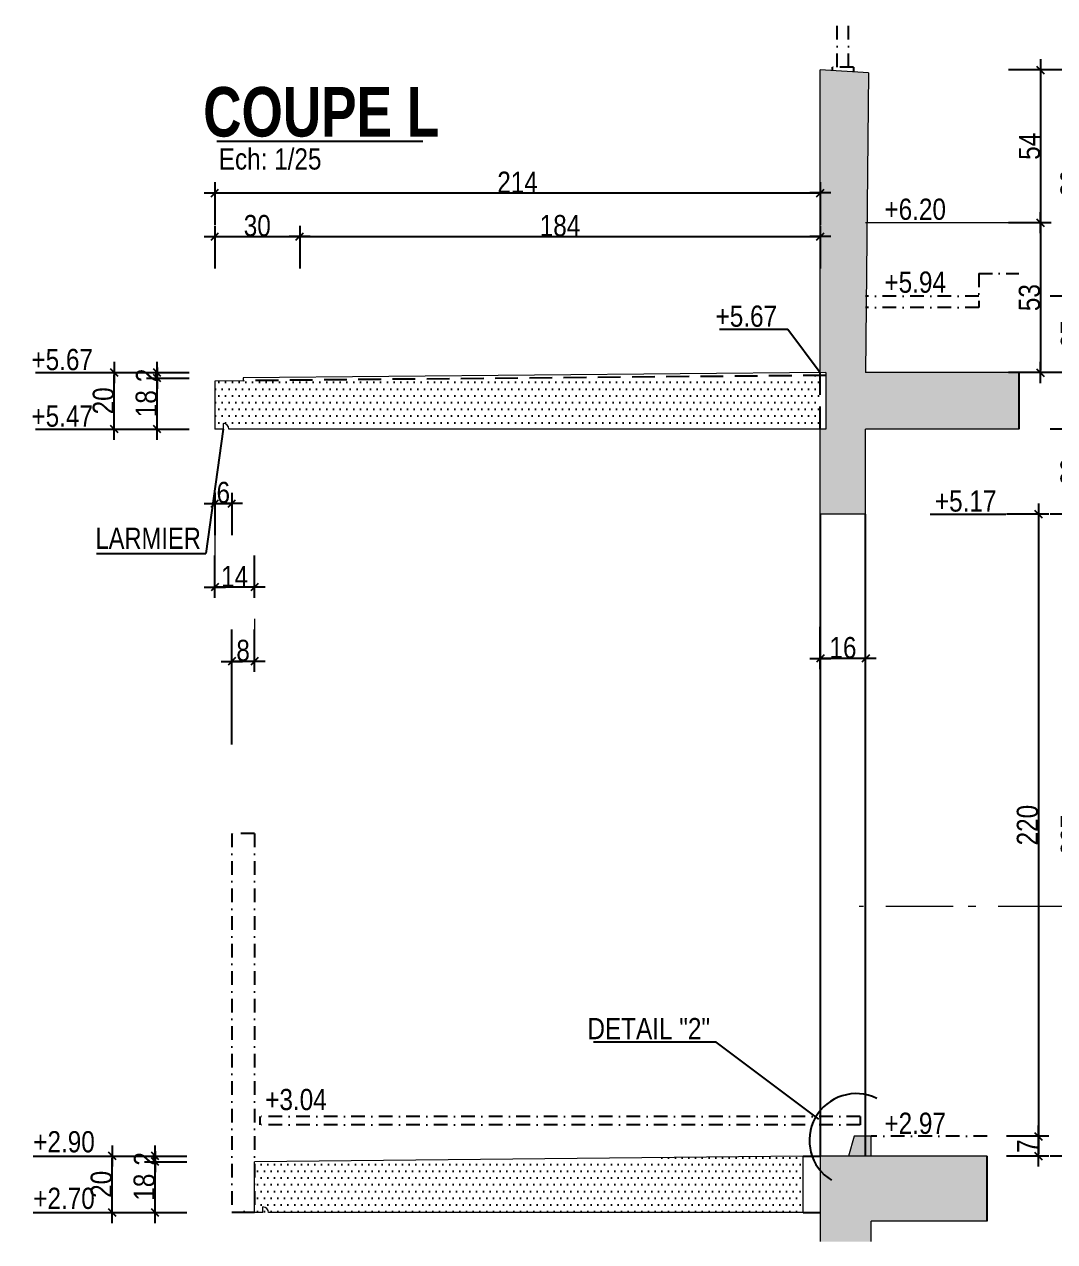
# Model space of a CAD drawing. Header units: centimetres. Extents: x -31 to 9059, y 2319 to 6519.
# Drawn here: x 2608 to 3336, y 4664 to 5525 of the extents above; entities that cross this region are included whole.
import ezdxf
from ezdxf.enums import TextEntityAlignment as Align

# ---------------------------------------------------------------- set-up
doc = ezdxf.new("R2010")
doc.units = ezdxf.units.CM
doc.header["$LTSCALE"] = 12.7
doc.header["$PDMODE"] = 1
doc.header["$PDSIZE"] = -2
for name, pattern in [('CACHEX2', [19.05, 12.7, -6.35]), ('Style de ligne -6', [2.08328, 1.25, -0.41656, 0.13886, -0.27786]), ('TIRETPTX2', [50.8, 25.4, -12.7, 0, -12.7])]:
    doc.linetypes.add(name, pattern=pattern)
for name, color, linetype in [('01_cote_gen', 4, 'Continuous'), ('01_linteaux', 2, 'Continuous'), ('01_murs_sup', 2, 'CACHEX2'), ('01_poch_BN', 9, 'Continuous'), ('01_texte', 230, 'Continuous'), ('AA_COTES', 2, 'Continuous')]:
    doc.layers.add(name, color=color, linetype=linetype)
doc.layers.add('01_murs_coup', color=5, linetype='Continuous', lineweight=60)
doc.layers.add('B Général', color=7, linetype='Continuous', lineweight=5)
doc.styles.add('ARIAL NA', font='ARIALN.TTF')
doc.styles.add('impact', font='impact.ttf')
doc.styles.add('MATTE_TXT', font='arial.ttf')
doc.styles.add('STYLE2', font='ARIALN.TTF')
doc.dimstyles.new('JB25', dxfattribs={"dimscale": 0.1, "dimtxt": 150, "dimasz": 15, "dimexe": 0.1, "dimexo": 0.1, "dimgap": 0.09, "dimtad": 1, "dimdec": 1, "dimlfac": 0.5, "dimdsep": 46, "dimtxsty": 'STYLE2', "dimblk1": 'BOND_G', "dimblk2": 'BOND_D', "dimsah": 1, "dimcen": 1.5, "dimdle": 0.01, "dimse1": 1, "dimse2": 1, "dimclrd": 4, "dimclre": 2, "dimclrt": 6, "dimazin": 2, "dimtfac": 2.333333, "dimtdec": 1, "dimtix": 1, "dimtmove": 2, "dimatfit": 3, "dimldrblk": 'BOND_G', "dimfxl": 1, "dimtolj": 1, "dimtzin": 0, "dimarcsym": 0})

# ---------------------------------------------------------------- blocks, each defined once
blk = doc.blocks.new('BOND_G')
at = {"layer": 'AA_COTES', "color": 0}
for p, q in [((0, -5), (0, 15)), ((5, 0), (-5, 0)), ((1.77, 1.77), (-1.77, -1.77))]:
    blk.add_line(p, q, dxfattribs=at)
blk = doc.blocks.new('BOND_D')
at = {"layer": 'AA_COTES', "color": 0}
for p, q in [((5, 0), (-5, 0)), ((-1.77, -1.77), (1.77, 1.77)), ((0, 5), (0, -15))]:
    blk.add_line(p, q, dxfattribs=at)
blk = doc.blocks.new('*D1643')
at = {"layer": '01_cote_gen', "color": 4, "lineweight": -2, "transparency": 16777216}
blk.add_line((3385.19, 5240.46), (3385.19, 5277.46), dxfattribs=at)
at = {"layer": 'Defpoints', "color": 0, "transparency": 16777216}
for p in [(3315.18, 5278.96), (3385.19, 5278.96), (3315.18, 5238.96)]:
    blk.add_point(p, dxfattribs=at)
at = {"layer": '01_cote_gen', "color": 4, "lineweight": -2, "transparency": 16777216, "xscale": 1.5, "yscale": 1.5, "zscale": 1.5}
for name, p, rotation in [('BOND_D', (3385.19, 5278.96), 90), ('BOND_G', (3385.19, 5238.96), 270)]:
    blk.add_blockref(name, p, dxfattribs=dict(at, rotation=rotation))
at = {"layer": '01_cote_gen', "color": 6, "transparency": 16777216, "insert": (3377.52, 5258.96), "char_height": 15, "attachment_point": 5, "rotation": 90, "style": 'STYLE2'}
blk.add_mtext('\\A1;20', dxfattribs=at)
blk = doc.blocks.new('*D1652')
at = {"layer": '01_cote_gen', "color": 4, "lineweight": -2, "transparency": 16777216}
blk.add_line((3201.19, 5076.73), (3172.19, 5076.73), dxfattribs=at)
at = {"layer": 'Defpoints', "color": 0, "transparency": 16777216}
for p in [(3170.69, 5076.73), (3170.69, 5065.32), (3202.69, 5065.32)]:
    blk.add_point(p, dxfattribs=at)
at = {"layer": '01_cote_gen', "color": 4, "lineweight": -2, "transparency": 16777216, "xscale": 1.5, "yscale": 1.5, "zscale": 1.5, "rotation": 180}
blk.add_blockref('BOND_D', (3170.69, 5076.73), dxfattribs=at)
at = {"layer": '01_cote_gen', "color": 4, "lineweight": -2, "transparency": 16777216, "xscale": 1.5, "yscale": 1.5, "zscale": 1.5}
blk.add_blockref('BOND_G', (3202.69, 5076.73), dxfattribs=at)
at = {"layer": '01_cote_gen', "color": 6, "transparency": 16777216, "insert": (3186.69, 5084.39), "char_height": 15, "attachment_point": 5, "style": 'STYLE2'}
blk.add_mtext('\\A1;16', dxfattribs=at)
blk = doc.blocks.new('*D1653')
at = {"layer": '01_cote_gen', "color": 4, "lineweight": -2, "ltscale": 0.1, "transparency": 16777216}
blk.add_line((2769.19, 5074.74), (2756.19, 5074.74), dxfattribs=at)
at = {"layer": 'Defpoints', "color": 0, "ltscale": 0.1, "transparency": 16777216}
for p in [(2754.69, 5074.74), (2754.69, 5016.04), (2770.69, 4720.96)]:
    blk.add_point(p, dxfattribs=at)
at = {"layer": '01_cote_gen', "color": 4, "lineweight": -2, "ltscale": 0.1, "transparency": 16777216, "xscale": 1.5, "yscale": 1.5, "zscale": 1.5, "rotation": 180}
blk.add_blockref('BOND_D', (2754.69, 5074.74), dxfattribs=at)
at = {"layer": '01_cote_gen', "color": 4, "lineweight": -2, "ltscale": 0.1, "transparency": 16777216, "xscale": 1.5, "yscale": 1.5, "zscale": 1.5}
blk.add_blockref('BOND_G', (2770.69, 5074.74), dxfattribs=at)
at = {"layer": '01_cote_gen', "color": 6, "ltscale": 0.1, "transparency": 16777216, "insert": (2762.69, 5082.41), "char_height": 15, "attachment_point": 5, "style": 'STYLE2'}
blk.add_mtext('\\A1;8', dxfattribs=at)
blk = doc.blocks.new('*D1644')
at = {"layer": '01_cote_gen', "color": 4, "lineweight": -2, "ltscale": 0.1, "transparency": 16777216}
blk.add_line((2744.19, 5186.41), (2753.19, 5186.41), dxfattribs=at)
at = {"layer": 'Defpoints', "color": 0, "ltscale": 0.1, "transparency": 16777216}
for p in [(2742.69, 5330.46), (2754.69, 5186.41), (2754.69, 5185.13)]:
    blk.add_point(p, dxfattribs=at)
at = {"layer": '01_cote_gen', "color": 4, "lineweight": -2, "ltscale": 0.1, "transparency": 16777216, "xscale": 1.5, "yscale": 1.5, "zscale": 1.5, "rotation": 180}
blk.add_blockref('BOND_G', (2742.69, 5186.41), dxfattribs=at)
at = {"layer": '01_cote_gen', "color": 4, "lineweight": -2, "ltscale": 0.1, "transparency": 16777216, "xscale": 1.5, "yscale": 1.5, "zscale": 1.5}
blk.add_blockref('BOND_D', (2754.69, 5186.41), dxfattribs=at)
at = {"layer": '01_cote_gen', "color": 6, "ltscale": 0.1, "transparency": 16777216, "insert": (2748.69, 5194.08), "char_height": 15, "attachment_point": 5, "style": 'STYLE2'}
blk.add_mtext('\\A1;6', dxfattribs=at)
blk = doc.blocks.new('*D1645')
at = {"layer": '01_cote_gen', "color": 4, "lineweight": -2, "ltscale": 0.1, "transparency": 16777216}
blk.add_line((2769.19, 5127.22), (2744.19, 5127.22), dxfattribs=at)
at = {"layer": 'Defpoints', "color": 0, "ltscale": 0.1, "transparency": 16777216}
for p in [(2742.69, 5164.99), (2742.69, 5127.22), (2770.69, 5082.24)]:
    blk.add_point(p, dxfattribs=at)
at = {"layer": '01_cote_gen', "color": 4, "lineweight": -2, "ltscale": 0.1, "transparency": 16777216, "xscale": 1.5, "yscale": 1.5, "zscale": 1.5, "rotation": 180}
blk.add_blockref('BOND_D', (2742.69, 5127.22), dxfattribs=at)
at = {"layer": '01_cote_gen', "color": 4, "lineweight": -2, "ltscale": 0.1, "transparency": 16777216, "xscale": 1.5, "yscale": 1.5, "zscale": 1.5}
blk.add_blockref('BOND_G', (2770.69, 5127.22), dxfattribs=at)
at = {"layer": '01_cote_gen', "color": 6, "ltscale": 0.1, "transparency": 16777216, "insert": (2756.69, 5134.76), "char_height": 15, "attachment_point": 5, "style": 'STYLE2'}
blk.add_mtext('\\A1;14', dxfattribs=at)
blk = doc.blocks.new('*D1646')
at = {"layer": '01_cote_gen', "color": 4, "lineweight": -2, "transparency": 16777216}
blk.add_line((2744.19, 5406), (3169.19, 5406), dxfattribs=at)
at = {"layer": 'Defpoints', "color": 0, "transparency": 16777216}
for p in [(3170.69, 5419.5), (2742.69, 5413.5), (3170.69, 5406)]:
    blk.add_point(p, dxfattribs=at)
at = {"layer": '01_cote_gen', "color": 4, "lineweight": -2, "transparency": 16777216, "xscale": 1.5, "yscale": 1.5, "zscale": 1.5, "rotation": 180}
blk.add_blockref('BOND_G', (2742.69, 5406), dxfattribs=at)
at = {"layer": '01_cote_gen', "color": 4, "lineweight": -2, "transparency": 16777216, "xscale": 1.5, "yscale": 1.5, "zscale": 1.5}
blk.add_blockref('BOND_D', (3170.69, 5406), dxfattribs=at)
at = {"layer": '01_cote_gen', "color": 6, "transparency": 16777216, "insert": (2956.69, 5413.54), "char_height": 15, "attachment_point": 5, "style": 'STYLE2'}
blk.add_mtext('\\A1;214', dxfattribs=at)
blk = doc.blocks.new('*D1654')
at = {"layer": '01_cote_gen', "color": 4, "lineweight": -2, "transparency": 16777216}
blk.add_line((2744.19, 5375.13), (2801.19, 5375.13), dxfattribs=at)
at = {"layer": 'Defpoints', "color": 0, "transparency": 16777216}
for p in [(2742.69, 5383.5), (2802.69, 5375.13), (2802.69, 5275.55)]:
    blk.add_point(p, dxfattribs=at)
at = {"layer": '01_cote_gen', "color": 4, "lineweight": -2, "transparency": 16777216, "xscale": 1.5, "yscale": 1.5, "zscale": 1.5, "rotation": 180}
blk.add_blockref('BOND_G', (2742.69, 5375.13), dxfattribs=at)
at = {"layer": '01_cote_gen', "color": 4, "lineweight": -2, "transparency": 16777216, "xscale": 1.5, "yscale": 1.5, "zscale": 1.5}
blk.add_blockref('BOND_D', (2802.69, 5375.13), dxfattribs=at)
at = {"layer": '01_cote_gen', "color": 6, "transparency": 16777216, "insert": (2772.69, 5382.8), "char_height": 15, "attachment_point": 5, "style": 'STYLE2'}
blk.add_mtext('\\A1;30', dxfattribs=at)
blk = doc.blocks.new('*D1655')
at = {"layer": '01_cote_gen', "color": 4, "lineweight": -2, "transparency": 16777216}
blk.add_line((2804.19, 5375.13), (3169.19, 5375.13), dxfattribs=at)
at = {"layer": 'Defpoints', "color": 0, "transparency": 16777216}
for p in [(3170.69, 5375.13), (2802.69, 5367.63), (3170.69, 5367.63)]:
    blk.add_point(p, dxfattribs=at)
at = {"layer": '01_cote_gen', "color": 4, "lineweight": -2, "transparency": 16777216, "xscale": 1.5, "yscale": 1.5, "zscale": 1.5, "rotation": 180}
blk.add_blockref('BOND_G', (2802.69, 5375.13), dxfattribs=at)
at = {"layer": '01_cote_gen', "color": 4, "lineweight": -2, "transparency": 16777216, "xscale": 1.5, "yscale": 1.5, "zscale": 1.5}
blk.add_blockref('BOND_D', (3170.69, 5375.13), dxfattribs=at)
at = {"layer": '01_cote_gen', "color": 6, "transparency": 16777216, "insert": (2986.69, 5382.8), "char_height": 15, "attachment_point": 5, "style": 'STYLE2'}
blk.add_mtext('\\A1;184', dxfattribs=at)
blk = doc.blocks.new('*D1656')
at = {"layer": '01_cote_gen', "color": 4, "lineweight": -2, "transparency": 16777216}
blk.add_line((2671.64, 5240.46), (2671.64, 5277.46), dxfattribs=at)
at = {"layer": 'Defpoints', "color": 0, "transparency": 16777216}
for p in [(2664.12, 5278.96), (2671.64, 5278.96), (2664.12, 5238.96)]:
    blk.add_point(p, dxfattribs=at)
at = {"layer": '01_cote_gen', "color": 4, "lineweight": -2, "transparency": 16777216, "xscale": 1.5, "yscale": 1.5, "zscale": 1.5}
for name, p, rotation in [('BOND_D', (2671.64, 5278.96), 90), ('BOND_G', (2671.64, 5238.96), 270)]:
    blk.add_blockref(name, p, dxfattribs=dict(at, rotation=rotation))
at = {"layer": '01_cote_gen', "color": 6, "transparency": 16777216, "insert": (2663.97, 5258.96), "char_height": 15, "attachment_point": 5, "rotation": 90, "style": 'STYLE2'}
blk.add_mtext('\\A1;20', dxfattribs=at)
blk = doc.blocks.new('*D1657')
at = {"layer": '01_cote_gen', "color": 4, "lineweight": -2, "transparency": 16777216}
blk.add_line((2701.96, 5240.46), (2701.96, 5273.46), dxfattribs=at)
at = {"layer": 'Defpoints', "color": 0, "transparency": 16777216}
for p in [(2701.96, 5274.96), (2752.69, 5274.96), (2757.79, 5238.96)]:
    blk.add_point(p, dxfattribs=at)
at = {"layer": '01_cote_gen', "color": 4, "lineweight": -2, "transparency": 16777216, "xscale": 1.5, "yscale": 1.5, "zscale": 1.5}
for name, p, rotation in [('BOND_D', (2701.96, 5274.96), 90), ('BOND_G', (2701.96, 5238.96), 270)]:
    blk.add_blockref(name, p, dxfattribs=dict(at, rotation=rotation))
at = {"layer": '01_cote_gen', "color": 6, "transparency": 16777216, "insert": (2694.29, 5256.96), "char_height": 15, "attachment_point": 5, "rotation": 90, "style": 'STYLE2'}
blk.add_mtext('\\A1;18', dxfattribs=at)
blk = doc.blocks.new('*D1647')
at = {"layer": '01_cote_gen', "color": 4, "lineweight": -2, "transparency": 16777216}
for p, q in [((2701.96, 5280.46), (2701.96, 5281.96)), ((2701.96, 5278.96), (2701.96, 5274.96)), ((2701.96, 5273.46), (2701.96, 5271.96))]:
    blk.add_line(p, q, dxfattribs=at)
at = {"layer": 'Defpoints', "color": 0, "transparency": 16777216}
for p in [(2694.14, 5278.96), (2694.14, 5274.96), (2701.96, 5274.96)]:
    blk.add_point(p, dxfattribs=at)
at = {"layer": '01_cote_gen', "color": 4, "lineweight": -2, "transparency": 16777216, "xscale": 1.5, "yscale": 1.5, "zscale": 1.5}
for name, p, rotation in [('BOND_G', (2701.96, 5278.96), 270), ('BOND_D', (2701.96, 5274.96), 90)]:
    blk.add_blockref(name, p, dxfattribs=dict(at, rotation=rotation))
at = {"layer": '01_cote_gen', "color": 6, "transparency": 16777216, "insert": (2694.42, 5276.96), "char_height": 15, "attachment_point": 5, "rotation": 90, "style": 'STYLE2'}
blk.add_mtext('\\A1;2', dxfattribs=at)
blk = doc.blocks.new('*D1648')
at = {"layer": '01_cote_gen', "color": 4, "lineweight": -2, "transparency": 16777216}
blk.add_line((2670.18, 4686.46), (2670.18, 4723.46), dxfattribs=at)
at = {"layer": 'Defpoints', "color": 0, "transparency": 16777216}
for p in [(2662.66, 4724.96), (2670.18, 4724.96), (2662.66, 4684.96)]:
    blk.add_point(p, dxfattribs=at)
at = {"layer": '01_cote_gen', "color": 4, "lineweight": -2, "transparency": 16777216, "xscale": 1.5, "yscale": 1.5, "zscale": 1.5}
for name, p, rotation in [('BOND_D', (2670.18, 4724.96), 90), ('BOND_G', (2670.18, 4684.96), 270)]:
    blk.add_blockref(name, p, dxfattribs=dict(at, rotation=rotation))
at = {"layer": '01_cote_gen', "color": 6, "transparency": 16777216, "insert": (2662.52, 4704.96), "char_height": 15, "attachment_point": 5, "rotation": 90, "style": 'STYLE2'}
blk.add_mtext('\\A1;20', dxfattribs=at)
blk = doc.blocks.new('*D1649')
at = {"layer": '01_cote_gen', "color": 4, "lineweight": -2, "transparency": 16777216}
blk.add_line((2700.5, 4686.46), (2700.5, 4719.46), dxfattribs=at)
at = {"layer": 'Defpoints', "color": 0, "transparency": 16777216}
for p in [(2700.5, 4720.96), (2751.23, 4720.96), (2756.34, 4684.96)]:
    blk.add_point(p, dxfattribs=at)
at = {"layer": '01_cote_gen', "color": 4, "lineweight": -2, "transparency": 16777216, "xscale": 1.5, "yscale": 1.5, "zscale": 1.5}
for name, p, rotation in [('BOND_D', (2700.5, 4720.96), 90), ('BOND_G', (2700.5, 4684.96), 270)]:
    blk.add_blockref(name, p, dxfattribs=dict(at, rotation=rotation))
at = {"layer": '01_cote_gen', "color": 6, "transparency": 16777216, "insert": (2692.84, 4702.96), "char_height": 15, "attachment_point": 5, "rotation": 90, "style": 'STYLE2'}
blk.add_mtext('\\A1;18', dxfattribs=at)
blk = doc.blocks.new('*D1650')
at = {"layer": '01_cote_gen', "color": 4, "lineweight": -2, "transparency": 16777216}
for p, q in [((2700.5, 4726.46), (2700.5, 4727.96)), ((2700.5, 4724.96), (2700.5, 4720.96)), ((2700.5, 4719.46), (2700.5, 4717.96))]:
    blk.add_line(p, q, dxfattribs=at)
at = {"layer": 'Defpoints', "color": 0, "transparency": 16777216}
for p in [(2692.68, 4724.96), (2692.68, 4720.96), (2700.5, 4720.96)]:
    blk.add_point(p, dxfattribs=at)
at = {"layer": '01_cote_gen', "color": 4, "lineweight": -2, "transparency": 16777216, "xscale": 1.5, "yscale": 1.5, "zscale": 1.5}
for name, p, rotation in [('BOND_G', (2700.5, 4724.96), 270), ('BOND_D', (2700.5, 4720.96), 90)]:
    blk.add_blockref(name, p, dxfattribs=dict(at, rotation=rotation))
at = {"layer": '01_cote_gen', "color": 6, "transparency": 16777216, "insert": (2692.96, 4722.96), "char_height": 15, "attachment_point": 5, "rotation": 90, "style": 'STYLE2'}
blk.add_mtext('\\A1;2', dxfattribs=at)
blk = doc.blocks.new('*D1659')
at = {"layer": '01_cote_gen', "color": 4, "lineweight": -2, "transparency": 16777216}
blk.add_line((3355.71, 5491.46), (3355.71, 5334.46), dxfattribs=at)
at = {"layer": 'Defpoints', "color": 0, "transparency": 16777216}
for p in [(3170.69, 5492.96), (3203.2, 5332.96), (3355.71, 5332.96)]:
    blk.add_point(p, dxfattribs=at)
at = {"layer": '01_cote_gen', "color": 4, "lineweight": -2, "transparency": 16777216, "xscale": 1.5, "yscale": 1.5, "zscale": 1.5}
for name, p, rotation in [('BOND_G', (3355.71, 5492.96), 90), ('BOND_D', (3355.71, 5332.96), 270)]:
    blk.add_blockref(name, p, dxfattribs=dict(at, rotation=rotation))
at = {"layer": '01_cote_gen', "color": 6, "transparency": 16777216, "insert": (3348.04, 5412.96), "char_height": 15, "attachment_point": 5, "rotation": 90, "style": 'STYLE2'}
blk.add_mtext('\\A1;80', dxfattribs=at)
blk = doc.blocks.new('*D1660')
at = {"layer": '01_cote_gen', "color": 4, "lineweight": -2, "transparency": 16777216}
blk.add_line((3355.71, 5331.46), (3355.71, 5280.46), dxfattribs=at)
at = {"layer": 'Defpoints', "color": 0, "transparency": 16777216}
for p in [(3338.14, 5332.96), (3298.05, 5278.96), (3355.71, 5278.96)]:
    blk.add_point(p, dxfattribs=at)
at = {"layer": '01_cote_gen', "color": 4, "lineweight": -2, "transparency": 16777216, "xscale": 1.5, "yscale": 1.5, "zscale": 1.5}
for name, p, rotation in [('BOND_G', (3355.71, 5332.96), 90), ('BOND_D', (3355.71, 5278.96), 270)]:
    blk.add_blockref(name, p, dxfattribs=dict(at, rotation=rotation))
at = {"layer": '01_cote_gen', "color": 6, "transparency": 16777216, "insert": (3348.17, 5305.96), "char_height": 15, "attachment_point": 5, "rotation": 90, "style": 'STYLE2'}
blk.add_mtext('\\A1;27', dxfattribs=at)
blk = doc.blocks.new('*D1662')
at = {"layer": '01_cote_gen', "color": 4, "lineweight": -2, "transparency": 16777216}
blk.add_line((3355.71, 5237.46), (3355.71, 5180.46), dxfattribs=at)
at = {"layer": 'Defpoints', "color": 0, "transparency": 16777216}
for p in [(3362.69, 5238.96), (3202.69, 5178.96), (3355.71, 5178.96)]:
    blk.add_point(p, dxfattribs=at)
at = {"layer": '01_cote_gen', "color": 4, "lineweight": -2, "transparency": 16777216, "xscale": 1.5, "yscale": 1.5, "zscale": 1.5}
for name, p, rotation in [('BOND_G', (3355.71, 5238.96), 90), ('BOND_D', (3355.71, 5178.96), 270)]:
    blk.add_blockref(name, p, dxfattribs=dict(at, rotation=rotation))
at = {"layer": '01_cote_gen', "color": 6, "transparency": 16777216, "insert": (3348.04, 5208.96), "char_height": 15, "attachment_point": 5, "rotation": 90, "style": 'STYLE2'}
blk.add_mtext('\\A1;30', dxfattribs=at)
blk = doc.blocks.new('*D1651')
at = {"layer": '01_cote_gen', "color": 4, "lineweight": -2, "transparency": 16777216}
blk.add_line((3355.71, 5177.46), (3355.71, 4726.46), dxfattribs=at)
at = {"layer": 'Defpoints', "color": 0, "transparency": 16777216}
for p in [(3347.64, 5178.96), (3355.71, 4724.96), (3362.69, 4724.96)]:
    blk.add_point(p, dxfattribs=at)
at = {"layer": '01_cote_gen', "color": 4, "lineweight": -2, "transparency": 16777216, "xscale": 1.5, "yscale": 1.5, "zscale": 1.5}
for name, p, rotation in [('BOND_G', (3355.71, 5178.96), 90), ('BOND_D', (3355.71, 4724.96), 270)]:
    blk.add_blockref(name, p, dxfattribs=dict(at, rotation=rotation))
at = {"layer": '01_cote_gen', "color": 6, "transparency": 16777216, "insert": (3348.17, 4951.96), "char_height": 15, "attachment_point": 5, "rotation": 90, "style": 'STYLE2'}
blk.add_mtext('\\A1;227', dxfattribs=at)
blk = doc.blocks.new('*D1663')
at = {"layer": '01_cote_gen', "color": 4, "lineweight": -2, "transparency": 16777216}
blk.add_line((3324.83, 5177.46), (3324.83, 4740.46), dxfattribs=at)
at = {"layer": 'Defpoints', "color": 0, "transparency": 16777216}
for p in [(3333.21, 5178.96), (3288.56, 4738.96), (3324.83, 4738.96)]:
    blk.add_point(p, dxfattribs=at)
at = {"layer": '01_cote_gen', "color": 4, "lineweight": -2, "transparency": 16777216, "xscale": 1.5, "yscale": 1.5, "zscale": 1.5}
for name, p, rotation in [('BOND_G', (3324.83, 5178.96), 90), ('BOND_D', (3324.83, 4738.96), 270)]:
    blk.add_blockref(name, p, dxfattribs=dict(at, rotation=rotation))
at = {"layer": '01_cote_gen', "color": 6, "transparency": 16777216, "insert": (3317.17, 4958.96), "char_height": 15, "attachment_point": 5, "rotation": 90, "style": 'STYLE2'}
blk.add_mtext('\\A1;220', dxfattribs=at)
blk = doc.blocks.new('*D1664')
at = {"layer": '01_cote_gen', "color": 4, "lineweight": -2, "transparency": 16777216}
blk.add_line((3324.83, 4737.46), (3324.83, 4726.46), dxfattribs=at)
at = {"layer": 'Defpoints', "color": 0, "transparency": 16777216}
for p in [(3302.33, 4738.96), (3288.56, 4724.96), (3324.83, 4724.96)]:
    blk.add_point(p, dxfattribs=at)
at = {"layer": '01_cote_gen', "color": 4, "lineweight": -2, "transparency": 16777216, "xscale": 1.5, "yscale": 1.5, "zscale": 1.5}
for name, p, rotation in [('BOND_G', (3324.83, 4738.96), 90), ('BOND_D', (3324.83, 4724.96), 270)]:
    blk.add_blockref(name, p, dxfattribs=dict(at, rotation=rotation))
at = {"layer": '01_cote_gen', "color": 6, "transparency": 16777216, "insert": (3317.33, 4731.96), "char_height": 15, "attachment_point": 5, "rotation": 90, "style": 'STYLE2'}
blk.add_mtext('\\A1;7', dxfattribs=at)
blk = doc.blocks.new('*D1665')
at = {"layer": '01_cote_gen', "color": 4, "lineweight": -2, "transparency": 16777216}
blk.add_line((3326.27, 5383.46), (3326.27, 5280.46), dxfattribs=at)
at = {"layer": 'Defpoints', "color": 0, "transparency": 16777216}
for p in [(3310.93, 5384.96), (3305.81, 5278.96), (3326.27, 5278.96)]:
    blk.add_point(p, dxfattribs=at)
at = {"layer": '01_cote_gen', "color": 4, "lineweight": -2, "transparency": 16777216, "xscale": 1.5, "yscale": 1.5, "zscale": 1.5}
for name, p, rotation in [('BOND_G', (3326.27, 5384.96), 90), ('BOND_D', (3326.27, 5278.96), 270)]:
    blk.add_blockref(name, p, dxfattribs=dict(at, rotation=rotation))
at = {"layer": '01_cote_gen', "color": 6, "transparency": 16777216, "insert": (3318.6, 5331.96), "char_height": 15, "attachment_point": 5, "rotation": 90, "style": 'STYLE2'}
blk.add_mtext('\\A1;53', dxfattribs=at)
blk = doc.blocks.new('*D1666')
at = {"layer": '01_cote_gen', "color": 4, "lineweight": -2, "transparency": 16777216}
blk.add_line((3326.27, 5491.46), (3326.27, 5386.46), dxfattribs=at)
at = {"layer": 'Defpoints', "color": 0, "transparency": 16777216}
for p in [(3333.21, 5492.96), (3318.77, 5384.96), (3326.27, 5384.96)]:
    blk.add_point(p, dxfattribs=at)
at = {"layer": '01_cote_gen', "color": 4, "lineweight": -2, "transparency": 16777216, "xscale": 1.5, "yscale": 1.5, "zscale": 1.5}
for name, p, rotation in [('BOND_G', (3326.27, 5492.96), 90), ('BOND_D', (3326.27, 5384.96), 270)]:
    blk.add_blockref(name, p, dxfattribs=dict(at, rotation=rotation))
at = {"layer": '01_cote_gen', "color": 6, "transparency": 16777216, "insert": (3318.63, 5438.96), "char_height": 15, "attachment_point": 5, "rotation": 90, "style": 'STYLE2'}
blk.add_mtext('\\A1;54', dxfattribs=at)

msp = doc.modelspace()

# ---------------------------------------------------------------- hatches: boundary and pattern name
at = {"layer": '01_linteaux', "ltscale": 2}
h = msp.add_hatch(dxfattribs=at)
h.set_pattern_fill('DOTS', color=256, scale=3)
h.paths.add_polyline_path([(3170.69, 5276.92), (2762.69, 5273.24), (2742.69, 5272.96), (2742.69, 5238.96), (2748.69, 5238.96), (2748.69, 5242.96, -0.414214), (2752.69, 5238.96), (3170.69, 5238.96)])
at = {"layer": '01_linteaux'}
h = msp.add_hatch(dxfattribs=at)
h.set_pattern_fill('DOTS', color=256, scale=3)
h.set_pattern_definition([(0, (-31800.406, 18377.8934), (2.38125, 4.7625), [0, -4.7625])])
edge = h.paths.add_edge_path()
edge.add_line((2770.69, 4720.96), (3158.69, 4724.84))
edge.add_line((3158.69, 4724.84), (3158.69, 4684.96))
edge.add_line((3158.69, 4684.96), (2764.63, 4684.96))
edge.add_arc((2760.63, 4684.96), 4, 360, 449.07574)
edge.add_line((2760.69, 4688.96), (2760.69, 4684.96))
edge.add_line((2760.69, 4684.96), (2770.69, 4684.96))
edge.add_line((2770.69, 4684.96), (2770.69, 4720.96))
at = {"layer": '01_poch_BN'}
h = msp.add_hatch(color=256, dxfattribs=at)
h.dxf.hatch_style = 1
h.paths.add_polyline_path([(1587.72, 5278.96), (1498.09, 5278.96), (1498.22, 5292.96), (1488.22, 5293.05), (1488.16, 5287.05), (1466.09, 5283.05), (1466.09, 5278.92), (1470.09, 5278.96), (1470.09, 5238.96), (1466.09, 5238.96), (1466.09, 5178.96), (1498.09, 5178.96), (1498.09, 5238.96), (1587.72, 5238.96)])
h.paths.add_polyline_path([(2454.49, 5278.96), (2344.97, 5278.96), (2346.97, 5490.96), (2312.97, 5492.96), (2312.97, 5278.92), (2316.97, 5278.96), (2316.97, 5238.96), (2312.97, 5238.96), (2312.97, 5178.96), (2344.97, 5178.96), (2344.97, 5238.96), (2454.49, 5238.96)])
h.paths.add_polyline_path([(3310.93, 5278.96), (3202.69, 5278.96), (3204.69, 5490.96), (3170.69, 5492.96), (3170.69, 5278.92), (3174.69, 5278.96), (3174.69, 5238.96), (3170.69, 5238.96), (3170.69, 5178.96), (3202.69, 5178.96), (3202.69, 5238.96), (3310.93, 5238.96)])
h = msp.add_hatch(color=256, dxfattribs=at)
h.dxf.hatch_style = 1
h.paths.add_polyline_path([(3202.69, 4738.96), (3206.69, 4738.96), (3206.69, 4724.96), (3202.69, 4724.96)])
h.paths.add_polyline_path([(3194.69, 4738.96), (3202.69, 4738.96), (3202.69, 4724.96), (3190.69, 4724.96)])
h.paths.add_polyline_path([(3206.69, 4664.44), (3170.69, 4664.44), (3170.69, 4724.96), (3288.56, 4724.96), (3288.56, 4678.96), (3206.69, 4678.96)])

# ---------------------------------------------------------------- linework, layer by layer
at = {"layer": '01_cote_gen', "lineweight": 0}
for p, q in [((2742.69, 5178.91), (2742.69, 5134.72)), ((2770.69, 5104.72), (2770.69, 5082.24))]:
    msp.add_line(p, q, dxfattribs=at)
at = {"layer": '01_cote_gen', "ltscale": 0.1}
msp.add_line((2754.69, 5016.04), (2754.69, 5082.24), dxfattribs=at)
at = {"layer": '01_linteaux', "linetype": 'TIRETPTX2', "ltscale": 0.03}
for p, q in [((3182.69, 5494.96), (3182.69, 5525.17)), ((3190.69, 5494.96), (3190.69, 5525.2)), ((3194.26, 5494.96), (3179.12, 5494.96)), ((3179.12, 5494.96), (3179.12, 5492.46)), ((3194.26, 5494.96), (3194.26, 5491.57)), ((3282.69, 5349.07), (3282.69, 5324.96)), ((3282.69, 5349.07), (3310.93, 5349.07)), ((3282.69, 5332.96), (3202.69, 5332.96)), ((3282.69, 5324.96), (3202.69, 5324.96)), ((2770.69, 4952.96), (2754.69, 4952.96)), ((2754.69, 4952.96), (2754.69, 4684.96)), ((2770.69, 4952.96), (2770.69, 4684.96)), ((3198.95, 4752.96), (2774.69, 4752.96)), ((3198.95, 4746.96), (2774.69, 4746.96)), ((3288.56, 4738.96), (3206.69, 4738.96))]:
    msp.add_line(p, q, dxfattribs=at)
at = {"layer": '01_linteaux', "lineweight": 0}
msp.add_line((3310.93, 5384.96), (3202.69, 5384.96), dxfattribs=at)
at = {"layer": '01_linteaux'}
for p, q in [((3202.69, 4724.96), (3202.69, 5178.96)), ((3158.69, 4724.84), (3170.69, 4724.96)), ((2770.69, 4684.96), (2754.69, 4684.96)), ((3158.69, 4684.96), (3170.69, 4684.96))]:
    msp.add_line(p, q, dxfattribs=at)
at = {"layer": '01_linteaux', "linetype": 'TIRETPTX2', "ltscale": 0.02}
for p, q in [((2774.69, 4746.96), (2774.69, 4752.96)), ((3198.95, 4752.96), (3198.95, 4746.96))]:
    msp.add_line(p, q, dxfattribs=at)
at = {"layer": '01_linteaux'}
msp.add_lwpolyline([(3170.69, 5178.96), (3170.69, 4724.96)], dxfattribs=at)
at = {"layer": '01_murs_coup', "linetype": 'Continuous', "lineweight": 5}
for p, q in [((3170.69, 5278.92), (3170.69, 5492.96)), ((3204.69, 5490.96), (3170.69, 5492.96)), ((3204.69, 5490.96), (3202.69, 5278.96)), ((3310.93, 5278.96), (3202.69, 5278.96)), ((3170.69, 5178.96), (3170.69, 5238.96)), ((3310.93, 5238.96), (3202.69, 5238.96)), ((3202.69, 5178.96), (3202.69, 5238.96)), ((3202.69, 5178.96), (3170.69, 5178.96)), ((3194.69, 4738.96), (3190.69, 4724.96)), ((3206.69, 4738.96), (3194.69, 4738.96)), ((3206.69, 4724.96), (3206.69, 4738.96)), ((2770.69, 4684.96), (2770.69, 4720.96)), ((3158.69, 4684.96), (3158.69, 4724.96)), ((2776.69, 4684.96), (2770.69, 4684.96)), ((2776.69, 4684.96), (2776.69, 4688.96)), ((3158.69, 4684.96), (2780.63, 4684.96)), ((3206.69, 4664.44), (3206.69, 4678.96)), ((3288.56, 4678.96), (3206.69, 4678.96))]:
    msp.add_line(p, q, dxfattribs=at)
at = {"layer": '01_murs_coup', "linetype": 'Continuous', "lineweight": 0}
for p, q in [((3174.69, 5278.96), (2762.69, 5275.24)), ((3174.69, 5278.96), (3174.69, 5238.96)), ((2762.69, 5273.24), (2742.69, 5272.96)), ((2742.69, 5272.96), (2742.69, 5238.96)), ((2762.69, 5275.24), (2762.69, 5273.24)), ((2748.69, 5242.96), (2748.69, 5238.96)), ((2748.69, 5238.96), (2742.69, 5238.96)), ((3174.69, 5238.96), (2752.69, 5238.96))]:
    msp.add_line(p, q, dxfattribs=at)
at = {"layer": '01_murs_coup', "linetype": 'Continuous', "lineweight": 5}
for points in [[(3158.69, 4724.84), (2770.69, 4720.96)], [(3288.56, 4724.96), (3170.69, 4724.96)], [(3170.69, 4724.96), (3170.69, 4664.44)]]:
    msp.add_lwpolyline(points, dxfattribs=at)
at = {"layer": '01_murs_coup', "linetype": 'Continuous', "lineweight": 0}
msp.add_arc((2748.69, 5238.96), 4, 0, 90, dxfattribs=at)
at = {"layer": '01_murs_coup', "linetype": 'Continuous', "lineweight": 5}
msp.add_arc((2776.63, 4684.96), 4, 0, 89.07574, dxfattribs=at)
at = {"layer": '01_murs_sup', "ltscale": 0.1}
for p, q in [((3174.69, 5276.96), (2762.69, 5273.24)), ((3170.69, 5238.96), (3170.69, 5278.92))]:
    msp.add_line(p, q, dxfattribs=at)
at = {"layer": '01_poch_BN'}
for p, q in [((3310.93, 5278.96), (3310.93, 5238.96)), ((3288.56, 4678.96), (3288.56, 4724.96))]:
    msp.add_line(p, q, dxfattribs=at)
at = {"layer": '01_texte'}
for p, q in [((2889.71, 5442.28), (2744.11, 5442.28)), ((3099.43, 5309.61), (3147.7, 5309.61)), ((3147.7, 5309.61), (3170.69, 5278.92)), ((2615.85, 5278.96), (2664.12, 5278.96)), ((2615.85, 5238.96), (2664.12, 5238.96)), ((2748.69, 5238.96), (2736.25, 5150.98)), ((3248.41, 5178.96), (3301.72, 5178.96)), ((2658.98, 5150.98), (2736.25, 5150.98)), ((3097.06, 4805.44), (3010.34, 4805.44)), ((3169.58, 4750.97), (3097.06, 4805.44)), ((2614.39, 4724.96), (2664.12, 4724.96)), ((2614.39, 4684.96), (2664.12, 4684.96))]:
    msp.add_line(p, q, dxfattribs=at)
msp.add_arc((3196.12, 4735.99), 33.11, 63.90095, 238.22958, dxfattribs=at)
at = {"layer": 'B Général', "color": 1, "linetype": 'Style de ligne -6', "lineweight": 13, "ltscale": 3, "true_color": 0xff0000}
msp.add_line((7947.67, 4901.31), (3198.09, 4901.31), dxfattribs=at)

# ---------------------------------------------------------------- texts
at = {"layer": '01_texte', "style": 'impact'}
msp.add_text('COUPE L', height=35, dxfattribs=at).set_placement((2817.9, 5463.38), align=Align.MIDDLE)
at = {"layer": '01_texte'}
for s, style, p in [('Ech: 1/25', 'STYLE2', (2745.48, 5422.5)), ('+6.20', 'ARIAL NA', (3216.04, 5386.96)), ('+5.94', 'ARIAL NA', (3216.04, 5335.4)), ('+5.67', 'ARIAL NA', (3096.66, 5311.34)), ('+5.67', 'ARIAL NA', (2613.08, 5280.69)), ('+5.47', 'ARIAL NA', (2613.08, 5240.69)), ('+5.17', 'ARIAL NA', (3251.7, 5180.65)), ('DETAIL "2"', 'ARIAL NA', (3006.07, 4807.6)), ('+3.04', 'ARIAL NA', (2778.32, 4757.44)), ('+2.97', 'ARIAL NA', (3216.01, 4740.65)), ('+2.90', 'ARIAL NA', (2614.36, 4727.57)), ('+2.70', 'ARIAL NA', (2614.36, 4687.57))]:
    msp.add_text(s, height=15, dxfattribs=dict(at, style=style)).set_placement(p)
at = {"layer": '01_texte', "style": 'MATTE_TXT', "width": 0.8}
msp.add_text('LARMIER', height=15, dxfattribs=at).set_placement((2695.56, 5149.82), align=Align.BOTTOM_CENTER)

# ---------------------------------------------------------------- dimensions: what is measured, and where the dimension line sits
at = {"layer": '01_cote_gen'}
for base, p1, p2, angle, picture, middle in [((3355.71, 5332.96), (3170.69, 5492.96), (3203.2, 5332.96), 90, '*D1659', (3348.04, 5412.96)), ((3326.27, 5384.96), (3333.21, 5492.96), (3318.77, 5384.96), 90, '*D1666', (3318.63, 5438.96)), ((3326.27, 5278.96), (3310.93, 5384.96), (3305.81, 5278.96), 90, '*D1665', (3318.6, 5331.96)), ((3355.71, 5278.96), (3338.14, 5332.96), (3298.05, 5278.96), 90, '*D1660', (3348.17, 5305.96)), ((2671.64, 5278.96), (2664.12, 5238.96), (2664.12, 5278.96), 90, '*D1656', (2663.97, 5258.96)), ((2701.96, 5274.96), (2694.14, 5278.96), (2694.14, 5274.96), 90, '*D1647', (2694.42, 5276.96)), ((3385.19, 5278.96), (3315.18, 5238.96), (3315.18, 5278.96), 90, '*D1643', (3377.52, 5258.96)), ((2701.96, 5274.96), (2757.79, 5238.96), (2752.69, 5274.96), 90, '*D1657', (2694.29, 5256.96)), ((3355.71, 5178.96), (3362.69, 5238.96), (3202.69, 5178.96), 90, '*D1662', (3348.04, 5208.96)), ((3324.83, 4738.96), (3333.21, 5178.96), (3288.56, 4738.96), 90, '*D1663', (3317.17, 4958.96)), ((3355.71, 4724.96), (3347.64, 5178.96), (3362.69, 4724.96), 90, '*D1651', (3348.17, 4951.96)), ((3170.69, 5076.73), (3202.69, 5065.32), (3170.69, 5065.32), 180, '*D1652', (3186.69, 5084.39)), ((3324.83, 4724.96), (3302.33, 4738.96), (3288.56, 4724.96), 90, '*D1664', (3317.33, 4731.96)), ((2670.18, 4724.96), (2662.66, 4684.96), (2662.66, 4724.96), 90, '*D1648', (2662.52, 4704.96)), ((2700.5, 4720.96), (2756.34, 4684.96), (2751.23, 4720.96), 90, '*D1649', (2692.84, 4702.96)), ((2700.5, 4720.96), (2692.68, 4724.96), (2692.68, 4720.96), 90, '*D1650', (2692.96, 4722.96))]:
    dim = msp.add_linear_dim(base=base, p1=p1, p2=p2, angle=angle, dimstyle='JB25', dxfattribs=at)
    dim.commit()
    dim.dimension.update_dxf_attribs({"geometry": picture, "text_midpoint": middle})
for base, p1, p2, picture, middle in [((3170.69, 5406), (2742.69, 5413.5), (3170.69, 5419.5), '*D1646', (2956.69, 5413.54)), ((2802.69, 5375.13), (2742.69, 5383.5), (2802.69, 5275.55), '*D1654', (2772.69, 5382.8)), ((3170.69, 5375.13), (2802.69, 5367.63), (3170.69, 5367.63), '*D1655', (2986.69, 5382.8))]:
    dim = msp.add_linear_dim(base=base, p1=p1, p2=p2, dimstyle='JB25', dxfattribs=at)
    dim.commit()
    dim.dimension.update_dxf_attribs({"geometry": picture, "text_midpoint": middle})
at = {"layer": '01_cote_gen', "ltscale": 0.1}
for base, p1, p2, picture, middle in [((2754.69, 5186.41), (2742.69, 5330.46), (2754.69, 5185.13), '*D1644', (2748.69, 5194.08)), ((2742.69, 5127.22), (2770.69, 5082.24), (2742.69, 5164.99), '*D1645', (2756.69, 5134.76)), ((2754.69, 5074.74), (2770.69, 4720.96), (2754.69, 5016.04), '*D1653', (2762.69, 5082.41))]:
    dim = msp.add_linear_dim(base=base, p1=p1, p2=p2, angle=180, dimstyle='JB25', dxfattribs=at)
    dim.commit()
    dim.dimension.update_dxf_attribs({"geometry": picture, "text_midpoint": middle})

doc.saveas('drawing.dxf')
